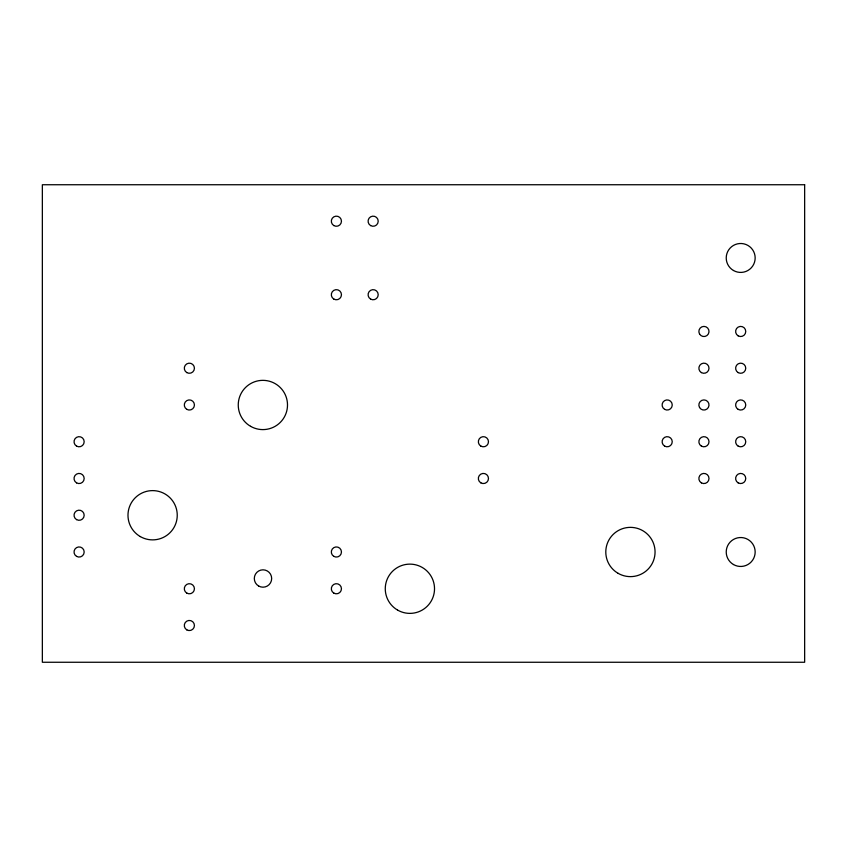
<?xml version="1.0" encoding="UTF-8"?>
<svg xmlns="http://www.w3.org/2000/svg" width="847" height="847" viewBox="0 0 847 847"><rect width="100%" height="100%" fill="white"/><g stroke="black" fill="none" stroke-linecap="round" stroke-linejoin="round"><path stroke-width="1.27" d="M804.65 184.741L42.35 184.741L42.35 662.259L804.65 662.259L804.65 184.741M733.46 564.526A14.473 14.473 0 0 0 755.164 552A14.473 14.473 0 0 0 733.46 539.465A14.473 14.473 0 0 0 733.46 564.526M733.46 270.489A14.473 14.473 0 0 0 755.164 257.954A14.473 14.473 0 0 0 733.46 245.429A14.473 14.473 0 0 0 733.46 270.489M738.161 335.857A5.061 5.061 0 0 0 745.752 331.473A5.061 5.061 0 0 0 738.161 327.08A5.061 5.061 0 0 0 738.161 335.857M186.838 409.366A5.061 5.061 0 0 0 194.429 404.982A5.061 5.061 0 0 0 186.838 400.589A5.061 5.061 0 0 0 186.838 409.366M186.838 372.606A5.061 5.061 0 0 0 194.429 368.223A5.061 5.061 0 0 0 186.838 363.839A5.061 5.061 0 0 0 186.838 372.606M333.856 225.588A5.061 5.061 0 0 0 341.457 221.205A5.061 5.061 0 0 0 333.856 216.821A5.061 5.061 0 0 0 333.856 225.588M370.615 225.588A5.061 5.061 0 0 0 378.207 221.205A5.061 5.061 0 0 0 370.615 216.821A5.061 5.061 0 0 0 370.615 225.588M76.569 556.384A5.061 5.061 0 0 0 84.171 552A5.061 5.061 0 0 0 76.569 547.607A5.061 5.061 0 0 0 76.569 556.384M76.569 446.115A5.061 5.061 0 0 0 84.171 441.732A5.061 5.061 0 0 0 76.569 437.348A5.061 5.061 0 0 0 76.569 446.115M76.569 482.875A5.061 5.061 0 0 0 84.171 478.491A5.061 5.061 0 0 0 76.569 474.098A5.061 5.061 0 0 0 76.569 482.875M699.548 407.513A5.061 5.061 0 0 0 708.325 407.513A5.061 5.061 0 0 0 703.931 399.911A5.061 5.061 0 0 0 699.548 407.513M738.161 409.366A5.061 5.061 0 0 0 745.752 404.982A5.061 5.061 0 0 0 738.161 400.589A5.061 5.061 0 0 0 738.161 409.366M701.401 446.115A5.061 5.061 0 0 0 709.003 441.732A5.061 5.061 0 0 0 701.401 437.348A5.061 5.061 0 0 0 701.401 446.115M699.548 334.004A5.061 5.061 0 0 0 708.325 334.004A5.061 5.061 0 0 0 703.931 326.402A5.061 5.061 0 0 0 699.548 334.004M258.653 586.029A8.682 8.682 0 0 0 271.675 578.512A8.682 8.682 0 0 0 258.653 570.984A8.682 8.682 0 0 0 258.653 586.029M76.569 519.624A5.061 5.061 0 0 0 84.171 515.241A5.061 5.061 0 0 0 76.569 510.857A5.061 5.061 0 0 0 76.569 519.624M186.838 629.893A5.061 5.061 0 0 0 194.429 625.51A5.061 5.061 0 0 0 186.838 621.116A5.061 5.061 0 0 0 186.838 629.893M370.615 299.097A5.061 5.061 0 0 0 378.207 294.714A5.061 5.061 0 0 0 370.615 290.33A5.061 5.061 0 0 0 370.615 299.097M738.161 446.115A5.061 5.061 0 0 0 745.752 441.732A5.061 5.061 0 0 0 738.161 437.348A5.061 5.061 0 0 0 738.161 446.115M664.651 446.115A5.061 5.061 0 0 0 672.243 441.732A5.061 5.061 0 0 0 664.651 437.348A5.061 5.061 0 0 0 664.651 446.115M664.651 409.366A5.061 5.061 0 0 0 672.243 404.982A5.061 5.061 0 0 0 664.651 400.589A5.061 5.061 0 0 0 664.651 409.366M701.401 482.875A5.061 5.061 0 0 0 709.003 478.491A5.061 5.061 0 0 0 701.401 474.098A5.061 5.061 0 0 0 701.401 482.875M738.161 482.875A5.061 5.061 0 0 0 745.752 478.491A5.061 5.061 0 0 0 738.161 474.098A5.061 5.061 0 0 0 738.161 482.875M701.401 372.606A5.061 5.061 0 0 0 709.003 368.223A5.061 5.061 0 0 0 701.401 363.839A5.061 5.061 0 0 0 701.401 372.606M738.161 372.606A5.061 5.061 0 0 0 745.752 368.223A5.061 5.061 0 0 0 738.161 363.839A5.061 5.061 0 0 0 738.161 372.606M480.874 482.875A5.061 5.061 0 0 0 488.475 478.491A5.061 5.061 0 0 0 480.874 474.098A5.061 5.061 0 0 0 480.874 482.875M480.874 446.115A5.061 5.061 0 0 0 488.475 441.732A5.061 5.061 0 0 0 480.874 437.348A5.061 5.061 0 0 0 480.874 446.115M333.856 299.097A5.061 5.061 0 0 0 341.457 294.714A5.061 5.061 0 0 0 333.856 290.33A5.061 5.061 0 0 0 333.856 299.097M333.856 593.133A5.061 5.061 0 0 0 341.457 588.75A5.061 5.061 0 0 0 333.856 584.366A5.061 5.061 0 0 0 333.856 593.133M333.856 556.384A5.061 5.061 0 0 0 341.457 552A5.061 5.061 0 0 0 333.856 547.607A5.061 5.061 0 0 0 333.856 556.384M186.838 593.133A5.061 5.061 0 0 0 194.429 588.75A5.061 5.061 0 0 0 186.838 584.366A5.061 5.061 0 0 0 186.838 593.133M618.109 573.324A24.627 24.627 0 0 0 655.059 552A24.627 24.627 0 0 0 618.109 530.667A24.627 24.627 0 0 0 618.109 573.324M250.564 426.306A24.627 24.627 0 0 0 287.504 404.982A24.627 24.627 0 0 0 250.564 383.649A24.627 24.627 0 0 0 250.564 426.306M397.582 610.084A24.627 24.627 0 0 0 434.522 588.75A24.627 24.627 0 0 0 397.582 567.426A24.627 24.627 0 0 0 397.582 610.084M140.295 536.575A24.627 24.627 0 0 0 177.245 515.241A24.627 24.627 0 0 0 140.295 493.917A24.627 24.627 0 0 0 140.295 536.575"/></g></svg>
